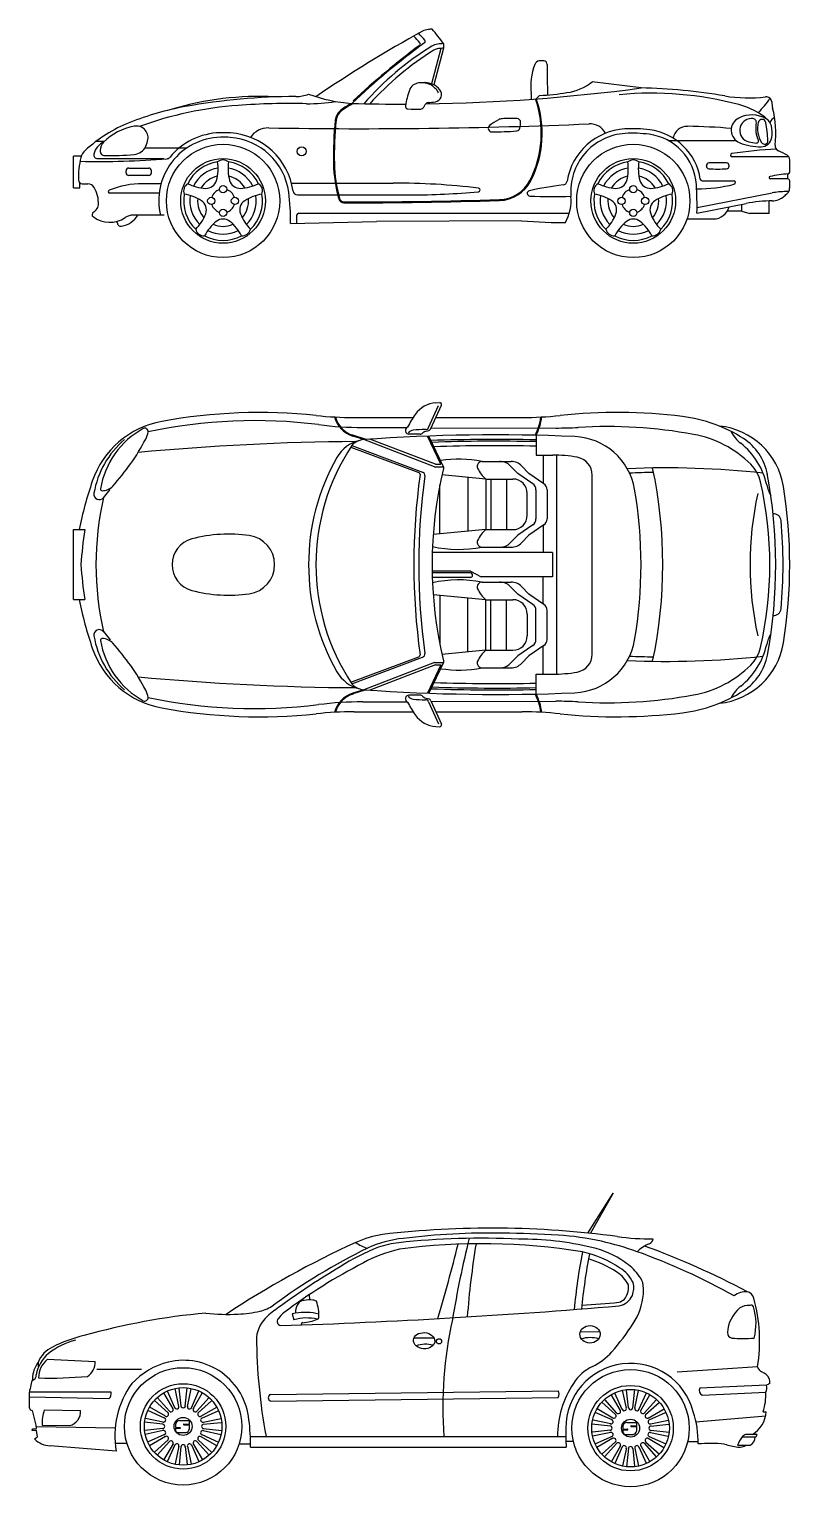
# Model space of a CAD drawing. Header units: millimetres. Extents: x -17157 to 13723, y 21549 to 39550.
# Drawn here: x -3444 to 767, y 31412 to 39461 of the extents above; entities that cross this region are included whole.
import ezdxf

# ---------------------------------------------------------------- set-up
doc = ezdxf.new("R2010")
doc.units = ezdxf.units.MM

# ---------------------------------------------------------------- blocks, each defined once
blk = doc.blocks.new('A$C1E5A7605')
for p, q in [((3083, 1401.3), (3223.7, 1621.5)), ((3223.7, 1621.5), (3097.4, 1399.9)), ((1544.9, 1060.3), (1545.9, 1032.6)), ((1469.2, 958.8), (1451.7, 955.8)), ((1451.7, 955.8), (1460.8, 922.3)), ((2123, 822.2), (2233.5, 823.3)), ((3041.4, 855.3), (3148.7, 857.6)), ((99.6, 704.2), (363, 691.5)), ((372.1, 649.8), (618.7, 649.8)), ((0, 434.5), (0, 523.5)), ((452.2, 523.5), (0, 523.5)), ((439.6, 485.5), (0, 495.1)), ((774.3, 417.1), (707.5, 491.3)), ((793.4, 431), (742.5, 519.5)), ((803.6, 436.2), (763, 527.4)), ((826.1, 443.5), (805, 543.4)), ((837.5, 445.3), (827.1, 544.6)), ((861.1, 445.3), (871.9, 546.8)), ((872.5, 443.5), (893.2, 541.1)), ((894.9, 436.2), (936.6, 529.4)), ((905.2, 430.9), (955.1, 517.4)), ((924.3, 417), (992.7, 492.8)), ((1331.8, 510.2), (2919.1, 530.2)), ((1332.3, 473.9), (2919.6, 493.8)), ((3263.6, 421.1), (3212.7, 509.6)), ((3273.8, 426.4), (3233.2, 517.6)), ((3296.3, 433.6), (3275.2, 533.5)), ((3307.7, 435.4), (3297.3, 534.7)), ((3331.3, 435.4), (3342.1, 536.9)), ((3342.7, 433.6), (3363.4, 531.3)), ((3365.1, 426.3), (3406.8, 519.5)), ((3375.4, 421), (3425.3, 507.5)), ((3394.5, 407.2), (3462.9, 482.9)), ((4069.7, 560.9), (3701.4, 545.5)), ((3714.1, 506.2), (4065.5, 523)), ((38, 340.1), (17.5, 421.8)), ((82.7, 424.4), (283.2, 421.8)), ((747, 379.6), (653.8, 421.3)), ((752.2, 389.9), (665.7, 439.8)), ((766.1, 409), (690.3, 477.4)), ((932.5, 408.9), (1006.6, 475.7)), ((946.3, 389.8), (1034.8, 440.7)), ((951.5, 379.5), (1042.7, 420.1)), ((3217.2, 369.8), (3124, 411.4)), ((3222.4, 380), (3135.9, 429.9)), ((3236.3, 399.1), (3160.5, 467.6)), ((3244.5, 407.3), (3177.6, 481.5)), ((3402.6, 399), (3476.8, 465.8)), ((3416.5, 379.9), (3505, 430.8)), ((3421.7, 369.6), (3512.9, 410.2)), ((4052.2, 414.3), (4069, 414.3)), ((17.5, 321), (39.2, 322.3)), ((39.2, 322.3), (38, 340.1)), ((474, 323.6), (38.6, 331.2)), ((69.9, 340.1), (221.9, 338.9)), ((737.8, 345.8), (636.3, 356.6)), ((737.8, 322.2), (638.5, 311.8)), ((739.7, 357.2), (642, 377.9)), ((808.6, 328.5), (808.6, 348.2)), ((808.6, 328.5), (831.9, 328.5)), ((808.6, 324.2), (831.9, 324.2)), ((808.6, 307.7), (808.6, 324.2)), ((828.3, 365.5), (883.4, 365.5)), ((852.5, 347), (883.4, 347)), ((852.5, 342.7), (883.4, 342.7)), ((883.4, 347), (883.4, 365.5)), ((883.4, 319.1), (883.4, 342.7)), ((958.8, 357), (1058.7, 378.1)), ((960.6, 345.6), (1059.9, 356.1)), ((960.6, 322), (1062.1, 311.2)), ((3208, 335.9), (3106.5, 346.8)), ((3209.8, 347.3), (3112.2, 368.1)), ((3278.8, 318.6), (3278.8, 338.4)), ((3298.5, 355.6), (3353.6, 355.6)), ((3322.7, 337.1), (3353.6, 337.1)), ((3322.7, 332.9), (3353.6, 332.9)), ((3353.6, 337.1), (3353.6, 355.6)), ((3353.6, 309.2), (3353.6, 332.9)), ((3429, 347.2), (3528.9, 368.2)), ((3430.8, 335.8), (3530.1, 346.2)), ((3680.7, 359.1), (4065.4, 391.4)), ((15, 310.8), (17.5, 321)), ((39.2, 310.8), (15, 310.8)), ((29, 264.8), (44.4, 276.3)), ((44.4, 276.3), (39.2, 310.8)), ((739.6, 310.8), (639.7, 289.7)), ((746.9, 288.3), (655.7, 247.7)), ((752.1, 278.1), (663.6, 227.2)), ((766, 259), (691.8, 192.1)), ((774.1, 250.8), (705.7, 175)), ((815.2, 299.6), (863.7, 299.6)), ((924.2, 250.7), (991, 176.5)), ((932.3, 258.8), (1008.1, 190.4)), ((946.2, 277.9), (1032.7, 228)), ((951.5, 288.2), (1044.7, 246.5)), ((958.8, 310.6), (1056.4, 289.9)), ((1220.3, 278.4), (2961.8, 278.4)), ((2962.6, 252), (3003.5, 252)), ((3208, 312.3), (3108.7, 301.9)), ((3209.8, 300.9), (3109.9, 279.9)), ((3217.1, 278.5), (3125.9, 237.9)), ((3222.3, 268.2), (3133.8, 217.3)), ((3236.2, 249.1), (3162, 182.3)), ((3278.8, 318.6), (3302.1, 318.6)), ((3278.8, 314.3), (3302.1, 314.3)), ((3278.8, 297.8), (3278.8, 314.3)), ((3285.3, 289.8), (3333.9, 289.8)), ((3402.5, 249), (3478.3, 180.5)), ((3416.4, 268), (3502.9, 218.1)), ((3421.7, 278.3), (3514.9, 236.6)), ((3429, 300.8), (3526.6, 280)), ((3430.8, 312.2), (3532.3, 301.3)), ((3634.9, 250.1), (3692.3, 250.1)), ((3934.3, 275.8), (4007.3, 275.8)), ((4017.8, 289.9), (3954.7, 289.9)), ((479.2, 196.8), (114.6, 226.5)), ((473.6, 241.4), (538.7, 241.4)), ((793.2, 236.9), (743.3, 150.4)), ((803.5, 231.7), (761.8, 138.5)), ((825.9, 224.3), (805.2, 126.7)), ((837.3, 222.5), (826.5, 121)), ((860.9, 222.5), (871.4, 123.2)), ((872.3, 224.3), (893.4, 124.4)), ((894.8, 231.6), (935.4, 140.4)), ((905.1, 236.8), (956, 148.3)), ((1158.7, 237.7), (1221.3, 237.7)), ((1221.3, 219.5), (2964.1, 219.5)), ((3244.3, 240.9), (3175.9, 165.2)), ((3263.4, 227), (3213.5, 140.6)), ((3273.7, 221.8), (3232, 128.6)), ((3296.1, 214.5), (3275.4, 116.8)), ((3307.5, 212.7), (3296.7, 111.1)), ((3331.1, 212.6), (3341.6, 113.4)), ((3342.5, 214.4), (3363.6, 114.5)), ((3365, 221.7), (3405.6, 130.5)), ((3375.3, 226.9), (3426.2, 138.4)), ((3394.4, 240.8), (3461.2, 166.6)), ((3909.8, 229.6), (3979.9, 229.6))]:
    blk.add_line(p, q)
for centre, radius in [((2262.1, 803.2), 14.4), ((849.2, 333.9), 324), ((3319.4, 324), 324), ((849.2, 333.9), 235.8), ((849.2, 333.9), 214.1), ((3319.4, 324), 235.8), ((3319.4, 324), 214.1), ((849.2, 333.9), 49.7), ((3319.4, 324), 49.7), ((3319.4, 324), 49.7)]:
    blk.add_circle(centre, radius)
for centre, radius, start, end in [((2055.1, 782.1), 620.9, 99.70931, 113.91869), ((2127.4, 751.4), 623.5, 95.83707, 114.72578), ((2550.2, -3825.5), 5253.9, 82.38673, 96.55556), ((2493.6, -2791.4), 4164.1, 87.14107, 96.26355), ((2558.8, -2712.8), 4114.4, 89.23926, 96.9077), ((8218.1, -52.5), 5962.7, 166.17645, 170.57884), ((2527.6, -5062.9), 6464.7, 86.52052, 89.23926), ((2829.7, -93.7), 1486.3, 77.22676, 86.52052), ((3448.5, 2870), 1501.5, 262.26124, 269.85206), ((3407.9, 1376.2), 37.5, 294.0609, 348.09434), ((3957.5, -3386.5), 5203, 114.45694, 123.49402), ((3431.9, -1854.3), 3537.3, 116.26424, 126.09728), ((2364.8, 202.7), 1202.7, 111.34828, 122.65541), ((1913.4, 1489.3), 177.8, 231.76237, 254.7147), ((2193.4, 613), 714.5, 102.15333, 119.24704), ((2096.8, 823.6), 527.4, 96.26355, 108.78465), ((2499.7, -2059), 3401.3, 80.63384, 97.71824), ((-9426.1, 4327.6), 12166.4, 343.77859, 345.78382), ((7030.4, 591), 4625.5, 170.65388, 175.69172), ((2719.1, -248.7), 1616.3, 76.19533, 90.63342), ((6576.7, 630.4), 3586, 169.28786, 174.42033), ((2914.9, 683.2), 629.2, 56.81852, 77.29252), ((3008.8, 858.2), 472.6, 53.93905, 78.27667), ((2781.1, -308.2), 1706.3, 70.30729, 77.22676), ((3484.5, 1174.3), 178.4, 110.07226, 136.01036), ((2176, -1999), 3502.1, 60.66431, 70.30729), ((1818.2, -2992.5), 4601.2, 62.19526, 69.93932), ((3881.8, -2412.8), 4225.5, 120.83701, 126.17835), ((3201.5, -1413.4), 2977.2, 117.12215, 127.06998), ((6576.7, 630.4), 3545.9, 169.33117, 174.30598), ((2914.9, 683.2), 600.5, 56.81852, 73.34835), ((3149.4, 1035), 206.5, 26.70539, 57.85868), ((3168.3, 1037.9), 234.5, 35.55719, 59.61673), ((3149.4, 1035), 177.7, 26.70539, 57.85868), ((3220.3, 1099.1), 117.1, 338.89869, 14.16161), ((3250.8, 1077.5), 145.3, 20.16089, 41.79023), ((3157.1, 1084.2), 234.1, 354.93776, 10.67071), ((3234.4, 1086.8), 71, 286.96389, 344.05709), ((3234, 1102.5), 105.8, 282.46162, 334.53484), ((3203.9, 1102.7), 104.9, 340.29584, 6.67246), ((3038.2, 1094.7), 353.5, 326.85871, 354.93776), ((3958, 973.1), 104.6, 86.45628, 129.32994), ((3951.7, 1028.9), 50.2, 14.76958, 75.25719), ((1122.7, 1628.6), 675.7, 272.54206, 282.89736), ((1228.1, 1168.1), 203.2, 282.89736, 306.09728), ((1688, 530), 556.1, 122.71224, 132.31575), ((171.6, 37845.9), 36975.8, 271.88265, 274.78625), ((1552.6, 963.6), 83.6, 140.84256, 183.28593), ((1519.3, 985.4), 44.2, 93.38677, 135.48095), ((1547.7, 880.6), 152.1, 83.18575, 101.75672), ((1565.9, 1003.2), 28.4, 48.28296, 90.34379), ((1406.9, 954), 191.3, 355.05936, 21.58361), ((171.6, 37845.9), 36955.9, 274.46782, 274.78625), ((4051.2, 837.8), 197.9, 130.79525, 176.05324), ((3973.6, 900), 101.8, 87.52287, 120.53703), ((3984.8, 989.6), 13.9, 17.13489, 119.28073), ((3695.7, 900.5), 316.4, 345.5308, 17.13489), ((3140.3, 805.5), 891.8, 350.79919, 15.35796), ((1307, -2740.7), 3714.6, 95.13723, 105.71404), ((1099.8, 2142.3), 1189.9, 263.9456, 272.54206), ((1433.7, 805.8), 181, 131.55157, 173.28575), ((1392.7, 913.7), 24.4, 142.93729, 254.96999), ((1498.2, 837.2), 154.7, 126.16589, 143.90002), ((1531.2, 685.5), 247, 76.14104, 106.55348), ((1522.7, 659.8), 303.8, 75.61683, 100.14758), ((1509.7, 897.5), 9.06, 91.92919, 201.91015), ((1483.9, 1199.6), 294.2, 274.97105, 291.22434), ((1587.1, 935.4), 10.6, 287.95792, 11.50589), ((4483.3, 443.6), 2200.4, 167.40204, 184.30486), ((2189.8, 1648.7), 1366.8, 318.64584, 326.85871), ((350.7, 425.4), 395.8, 104.0458, 128.20588), ((499.6, 27.5), 831.7, 103.82149, 116.52012), ((4363.3, 850.6), 3109.5, 180.43613, 190.60326), ((3097.1, 631.6), 192.1, 75.79745, 104.95903), ((3885.1, 851.9), 31.3, 180.79358, 256.55213), ((3940, 1767.9), 948.5, 266.24406, 273.75594), ((235.9, 583.6), 200.7, 130.39917, 169.79685), ((194.4, 629), 157.3, 114.88159, 158.17351), ((2187.9, 623.2), 163.9, 75.42081, 108.68219), ((2959.1, 971.5), 341.9, 296.13906, 318.64584), ((168.2, 596.7), 150.4, 142.85332, 179.85275), ((-58.4, 662.3), 109.7, 359.99694, 13.27712), ((184.1, 601.7), 132.8, 129.51903, 180.11865), ((274.2, 685.7), 89, 301.54405, 3.73438), ((867.4, 289.7), 411.9, 104.10205, 137.01501), ((850.4, 334.7), 364, 5.55592, 103.2267), ((3319.4, 324), 357.9, 14.59217, 180), ((3227.9, 423.8), 268.3, 116.13906, 146.68172), ((13416.7, -143865.3), 144833.3, 93.719698, 93.89538), ((4058.6, 670.1), 38.6, 190.77115, 248.59082), ((657.4, 402.9), 668.4, 163.10889, 169.60468), ((9.6, 616.4), 29, 281.19311, 5.32159), ((114.8, 2896.8), 2296.2, 268.41458, 275.14527), ((966.6, 280.4), 494.5, 144.081, 189.72973), ((3447.6, 279.4), 531.1, 146.68172, 180.10389), ((4015.5, 560.8), 78.9, 29.06672, 68.4458), ((4133.4, 460.9), 118.5, 112.52362, 122.46766), ((4050.8, 580.4), 38.5, 344.84562, 29.06672), ((397.4, 520.7), 54.9, 320.19291, 2.92115), ((1338.5, 492.1), 19.3, 110.12391, 251.31977), ((2897, 511.7), 28.8, 321.59119, 39.85249), ((3729.2, 532.7), 30.5, 155.31291, 240.34046), ((3750.3, 506.5), 315.6, 343.01971, 2.99684), ((4025.9, 546.6), 46.1, 329.24519, 18.06855), ((15.7, 437.8), 16.1, 168.31473, 276.47054), ((343.1, 341.8), 273.2, 162.40728, 180.35348), ((205.8, 414.9), 77.8, 281.97668, 5.10887), ((757.1, 400.9), 12.1, 233.95582, 53.95582), ((782.3, 426.1), 12.1, 215.95582, 35.95582), ((814.1, 442.3), 12.1, 197.95582, 17.95582), ((849.3, 447.8), 12.1, 179.95582, 359.95582), ((884.5, 442.2), 12.1, 161.95582, 341.95582), ((916.2, 426), 12.1, 143.95582, 323.95582), ((941.4, 400.8), 12.1, 125.95582, 305.95582), ((3252.5, 416.3), 12.1, 215.95582, 35.95582), ((3284.3, 432.4), 12.1, 197.95582, 17.95582), ((3319.5, 438), 12.1, 179.95582, 359.95582), ((3354.7, 432.4), 12.1, 161.95582, 341.95582), ((3386.4, 416.1), 12.1, 143.95582, 323.95582), ((3167.4, 249.5), 524.9, 358.63439, 18.287), ((3908.5, 427.7), 161.1, 301.16853, 355.233), ((735.3, 334), 12.1, 269.95582, 89.95582), ((740.9, 369.2), 12.1, 251.95582, 71.95582), ((828.1, 345.9), 19.6, 89.45646, 173.04646), ((831.9, 326.3), 2.12, 270, 90), ((852.5, 344.9), 2.12, 90, 270), ((957.6, 369), 12.1, 107.95582, 287.95582), ((963.1, 333.8), 12.1, 89.95582, 269.95582), ((55.4, 228.2), 1166, 359.56861, 6.98076), ((4631.7, 313.3), 1670.3, 179.63097, 183.21964), ((3205.5, 324.1), 12.1, 269.95582, 89.95582), ((3211.1, 359.3), 12.1, 251.95582, 71.95582), ((3227.3, 391.1), 12.1, 233.95582, 53.95582), ((3298.3, 336), 19.6, 89.45646, 173.04646), ((3322.7, 335), 2.12, 90, 270), ((3411.6, 390.9), 12.1, 125.95582, 305.95582), ((3427.8, 359.2), 12.1, 107.95582, 287.95582), ((3433.3, 324), 12.1, 89.95582, 269.95582), ((118.1, 349), 122.6, 223.40287, 268.37511), ((740.8, 298.8), 12.1, 287.95582, 107.95582), ((757, 267), 12.1, 305.95582, 125.95582), ((782.2, 241.8), 12.1, 323.95582, 143.95582), ((849.2, 333.9), 48.3, 212.8744, 225.1756), ((859, 324), 24.9, 280.86687, 348.51078), ((916.1, 241.7), 12.1, 35.95582, 215.95582), ((941.3, 266.9), 12.1, 53.95582, 233.95582), ((957.5, 298.6), 12.1, 71.95582, 251.95582), ((3211, 288.9), 12.1, 287.95582, 107.95582), ((3227.2, 257.2), 12.1, 305.95582, 125.95582), ((3252.4, 231.9), 12.1, 323.95582, 143.95582), ((3319.4, 324), 48.3, 212.8744, 225.1756), ((3302.1, 316.5), 2.12, 270, 90), ((3329.2, 314.2), 24.9, 280.86687, 348.51078), ((3386.3, 231.8), 12.1, 35.95582, 215.95582), ((3411.5, 257), 12.1, 53.95582, 233.95582), ((3427.7, 288.8), 12.1, 71.95582, 251.95582), ((4119.6, 144.4), 226.5, 144.52215, 157.91067), ((4082.2, 92.2), 235.3, 122.83741, 128.95664), ((3957.2, 274.2), 50.1, 296.98177, 1.83633), ((4001.5, 289.4), 16.3, 290.74111, 1.48924), ((813.9, 225.6), 12.1, 341.95582, 161.95582), ((849.1, 220), 12.1, 359.95582, 179.95582), ((884.3, 225.5), 12.1, 17.95582, 197.95582), ((3284.1, 215.7), 12.1, 341.95582, 161.95582), ((3319.3, 210.1), 12.1, 359.95582, 179.95582), ((3354.5, 215.7), 12.1, 17.95582, 197.95582), ((3759.9, -634.4), 874, 84.89827, 94.44519), ((4009.4, 812), 600.9, 253.39123, 260.63125), ((3915.6, 315), 96, 267.57102, 297.10155)]:
    blk.add_arc(centre, radius, start, end)
for centre, major_axis, ratio in [((3095.5, 842.1), (-56.2, 0.9), 0.856992), ((2179.3, 807.1), (-59, 3.8), 0.75097)]:
    blk.add_ellipse(centre, major_axis=major_axis, ratio=ratio)
blk = doc.blocks.new('A$C20831C3C')
for p, q in [((1961.2, 1652.6), (2015.8, 1773.6)), ((1973.8, 1647.4), (2032, 1776.2)), ((2001.5, 1789), (2022.3, 1790.3)), ((1549.3, 1707.8), (1876.1, 1707.8)), ((2001.1, 1707.8), (2477.9, 1707.8)), ((1597.1, 1652.6), (1841, 1651.9)), ((1913.9, 1615.6), (1852.6, 1615.6)), ((1939.4, 1629.8), (1961.4, 1636.4)), ((1975.7, 1651.5), (2663.1, 1649.6)), ((1531, 1544.2), (1907.8, 1403.2)), ((1536.7, 1552.7), (1927.8, 1406.4)), ((1603.4, 1585.5), (1542.1, 1604.6)), ((1617, 1586.4), (1543.5, 1609.3)), ((1993.4, 1436.1), (1603.4, 1585.5)), ((1998.4, 1449.1), (1636.2, 1587.8)), ((2028.1, 1449.1), (1954.3, 1604.6)), ((2042.9, 1436.1), (1962.7, 1604.9)), ((2555.7, 1609.2), (2555.7, 1499.9)), ((1998.4, 1449.1), (2028.1, 1449.1)), ((2256.6, 1465.1), (2416.1, 1465.1)), ((2555.7, 1499.9), (2646.5, 1499.9)), ((2593.8, 1499.9), (2593.8, 1344.7)), ((2668.5, 290.7), (2668.5, 1499.5)), ((1993.4, 1436.1), (2042.9, 1436.1)), ((2277.3, 1367.9), (2034.7, 1390.9)), ((2042.9, 1436.1), (2042.9, 1426.7)), ((2177.7, 1377.4), (2177.7, 1079)), ((2452.8, 1398.3), (2412.1, 1440.6)), ((2536.3, 1341.9), (2452.8, 1398.3)), ((2514.4, 1398.3), (2473.7, 1440.6)), ((2597.9, 1341.9), (2514.4, 1398.3)), ((2864.1, 400.4), (2864.1, 1389.9)), ((165.9, 1264.9), (203.1, 1310)), ((2023.3, 1064.5), (2023.3, 1336.4)), ((2277.3, 1367.9), (2277.3, 1088.5)), ((2277.3, 1367.9), (2425.8, 1367.9)), ((2304.7, 1367.9), (2304.7, 1088.5)), ((2390.5, 1367.9), (2390.5, 1088.5)), ((2505.8, 1168.5), (2505.8, 1287.9)), ((2553.9, 1308.8), (2553.9, 1147.6)), ((2615.5, 1308.8), (2615.5, 1147.6)), ((0, 1088.4), (62.3, 1088.4)), ((0, 701.9), (0, 1088.4)), ((2277.3, 1088.5), (1986.4, 1061)), ((2277.3, 1088.5), (2425.8, 1088.5)), ((2452.8, 1058.1), (2412.1, 1015.8)), ((2536.3, 1114.5), (2452.8, 1058.1)), ((2514.4, 1058.1), (2473.7, 1015.8)), ((2597.9, 1114.5), (2514.4, 1058.1)), ((2593.8, 1111.8), (2593.8, 962.2)), ((2256.6, 991.3), (2416.1, 991.3)), ((2645.3, 962.2), (1981.3, 962.2)), ((2645.3, 962.2), (2645.3, 828)), ((2191.4, 859.3), (1980.6, 859.3)), ((2191.4, 849.3), (1980.8, 849.3)), ((2191.4, 824.3), (1981.4, 824.3)), ((2191.4, 859.3), (2251.3, 828)), ((2645.3, 828), (2251.3, 828)), ((2593.8, 678.5), (2593.8, 828)), ((2277.3, 701.8), (1986.4, 729.3)), ((2023.3, 725.8), (2023.3, 453.9)), ((2256.6, 799), (2416.1, 799)), ((2452.8, 732.2), (2412.1, 774.5)), ((2536.3, 675.8), (2452.8, 732.2)), ((2514.4, 732.2), (2473.7, 774.5)), ((2597.9, 675.8), (2514.4, 732.2)), ((0, 701.9), (62.3, 701.9)), ((2177.7, 412.9), (2177.7, 711.2)), ((2277.3, 422.3), (2277.3, 701.8)), ((2277.3, 701.8), (2425.8, 701.8)), ((2304.7, 422.3), (2304.7, 701.8)), ((2390.5, 422.3), (2390.5, 701.8)), ((2505.8, 621.8), (2505.8, 502.3)), ((2553.9, 481.5), (2553.9, 642.7)), ((2615.5, 481.5), (2615.5, 642.7)), ((165.9, 525.4), (203.1, 480.3)), ((2277.3, 422.3), (2034.7, 399.4)), ((2277.3, 422.3), (2425.8, 422.3)), ((2536.3, 448.4), (2452.8, 391.9)), ((2597.9, 448.4), (2514.4, 391.9)), ((2593.8, 290.4), (2593.8, 445.6)), ((1531, 246.1), (1907.8, 387.1)), ((1536.7, 237.6), (1927.8, 383.9)), ((1993.4, 354.2), (1603.4, 204.8)), ((1998.4, 341.2), (1636.2, 202.5)), ((2028.1, 341.2), (1954.3, 185.7)), ((2042.9, 354.2), (1962.7, 185.4)), ((1993.4, 354.2), (2042.9, 354.2)), ((1998.4, 341.2), (2028.1, 341.2)), ((2042.9, 363.6), (2042.9, 354.2)), ((2256.6, 325.2), (2416.1, 325.2)), ((2452.8, 391.9), (2412.1, 349.7)), ((2514.4, 391.9), (2473.7, 349.7)), ((2555.7, 290.4), (2646.5, 290.4)), ((2555.7, 181.1), (2555.7, 290.4)), ((1603.4, 204.8), (1542.1, 185.7)), ((1617, 203.8), (1543.5, 181)), ((1913.9, 174.7), (1852.6, 174.7)), ((1549.3, 82.5), (1876.1, 82.5)), ((1597.1, 137.7), (1841, 138.4)), ((1939.4, 160.5), (1961.4, 153.8)), ((1961.2, 137.7), (2015.8, 16.7)), ((1973.8, 142.9), (2032, 14.1)), ((1975.7, 138.8), (2663.1, 140.6)), ((2001.1, 82.5), (2477.9, 82.5)), ((2001.5, 1.3), (2022.3, 0))]:
    blk.add_line(p, q)
for centre, radius, start, end in [((2010.8, 1639.3), 150, 93.5474, 145.184), ((2022.9, 1780.3), 10, 335.683, 93.547), ((1000.7, -1139.2), 2829.4, 82.8404, 102.011), ((1027.2, -1264.9), 3000, 84.006, 100.362), ((1549.3, 3707.8), 2000, 264.006, 270), ((1586.7, 1747.8), 150, 194.301, 252.706), ((1586.7, 1747.8), 145, 194.918, 252.706), ((2401.4, 1367.6), 625.8, 145.184, 152.758), ((2477.9, 3707.8), 2000, 270, 275.994), ((2186.9, 1776.8), 400.1, 335.26, 350.467), ((2186.9, 1776.8), 405.1, 335.567, 350.624), ((3000, -1264.9), 3000, 83.0692, 95.994), ((3265.5, 919.1), 800, 57.1837, 83.0692), ((577.5, 1194.4), 500, 100.362, 161.149), ((612.3, 1235.1), 470, 118.905, 170.302), ((393.9, 1630.7), 18.2, 352.401, 118.921), ((293, 1644.1), 120, 332.139, 352.401), ((1602.6, 3652.6), 2000, 262.84, 269.843), ((2332.4, -8547.4), 10159.1, 87.5403, 94.115), ((1852.6, 1635.6), 20, 112.374, 270), ((1879.8, 1597.8), 40, 95.3648, 143.294), ((1945.9, 894.5), 746.4, 90.2187, 95.3648), ((1913.9, 1635.6), 20, 270, 321.429), ((1945.1, 1610.7), 20, 106.796, 141.429), ((1942.9, 1660.9), 20, 270.219, 335.683), ((1955.6, 1655.6), 20, 286.796, 335.683), ((2668.6, 3649.6), 2000, 269.843, 273.381), ((2944.3, -1016.9), 2674.6, 79.6657, 93.3807), ((3316.4, 1024.1), 600, 45.1289, 79.6657), ((3525.6, 1262.4), 400, 9.15755, 84.1537), ((3808.5, 1722.1), 200, 207.991, 231.528), ((606.2, 1205.6), 500, 130.357, 170.399), ((-708.4, 2173.4), 1252.6, 317.631, 332.139), ((1642.4, -12124.6), 13699.2, 90.3528, 95.3854), ((2533.2, 895.1), 1194, 146.582, 213.418), ((1628.4, 1387), 200, 103.682, 150.339), ((1609.8, 1488), 97.7, 93.7837, 138.498), ((2332.4, -8547.4), 10134.1, 88.737, 92.0241), ((2332.4, -8547.4), 10124.1, 88.7358, 91.9996), ((2332.4, -8547.4), 10099.1, 88.7326, 91.9382), ((2753.3, 1252.6), 350, 9.81956, 87.5403), ((3432.6, 1249.1), 404.3, 12.3175, 51.5277), ((3536.5, 1339.3), 300, 10.6293, 57.1837), ((2492.2, 895.1), 1194, 150.339, 209.661), ((2128.1, 795.3), 681.7, 79.2412, 98.5236), ((2256.6, 1438.2), 26.9, 90, 202.993), ((2354.4, 1385.1), 80, 43.9391, 90), ((2416.1, 1385.1), 80, 43.9391, 90), ((2646.5, 699.9), 800, 80.3338, 90), ((2764.1, 1389.9), 100, 0, 80.3338), ((3598.6, 1307.6), 200, 12.8429, 45.1289), ((5419.5, 895.1), 3540.4, 171.925, 188.075), ((5419.5, 895.1), 3513.2, 171.987, 188.013), ((1904.3, 1393.9), 10, 351.925, 69.49), ((1920.8, 1387.7), 20, 351.986, 69.49), ((4269, 895.1), 2288.7, 166.57, 193.43), ((2372.1, 1487.2), 152.4, 202.993, 231.513), ((3269.2, -3670.9), 5100.3, 83.9446, 92.3742), ((3269.2, -3670.9), 5075.3, 90.7467, 92.2433), ((687.9, 895.1), 2566.1, 347.996, 12.004), ((1170, 895.1), 2707.8, 349.371, 10.71), ((2209.9, 637.1), 2224.9, 161.149, 168.296), ((142.8, 1284), 30, 170.399, 322.556), ((158.3, 1312.7), 9.46, 170.329, 270.27), ((158, 1383.2), 80, 270.27, 317.631), ((2425.8, 1287.9), 80, 0, 90), ((2513.9, 1308.8), 40, 0, 55.9458), ((2575.5, 1308.8), 40, 0, 55.9458), ((687.9, 895.1), 2446.1, 350.18, 9.82), ((5558.5, 895.1), 1823, 167.524, 192.476), ((1789.5, 895.1), 2055.5, 347.157, 12.843), ((4022.9, 1378), 200, 192.318, 210.629), ((1247.2, 895.1), 2707.8, 350.842, 9.158), ((1769.1, 895.1), 1644.8, 166.978, 193.022), ((2425.8, 1168.5), 80, 270, 0), ((2513.9, 1147.6), 40, 304.054, 0), ((2575.5, 1147.6), 40, 304.054, 0), ((3867.4, 1135.3), 40, 5.16572, 95.8814), ((1210.4, 895.1), 2707.8, 354.834, 5.165), ((2652.1, 711.1), 2617.1, 171.712, 175.968), ((859, 263.9), 800, 81.9658, 104.884), ((948.1, 895.1), 162.5, 278.033, 81.964), ((2372.1, 969.2), 152.4, 128.487, 157.007), ((691.3, 895.1), 146.8, 104.883, 255.116), ((2128.1, 1661.1), 681.7, 257.669, 280.759), ((2256.6, 1018.2), 26.9, 157.007, 270), ((2354.4, 1071.3), 80, 270, 316.061), ((2416.1, 1071.3), 80, 270, 316.061), ((2652.1, 1079.1), 2617.1, 184.032, 188.288), ((2128.1, 129.2), 681.7, 79.2412, 102.331), ((2191.4, 836.8), 12.5, 270, 90), ((859, 1526.4), 800, 255.116, 278.034), ((2256.6, 772.1), 26.9, 90, 202.993), ((2372.1, 821.1), 152.4, 202.993, 231.513), ((2354.4, 719), 80, 43.9391, 90), ((2416.1, 719), 80, 43.9391, 90), ((2209.9, 1153.2), 2224.9, 191.704, 198.851), ((2425.8, 621.8), 80, 0, 90), ((2513.9, 642.7), 40, 0, 55.9458), ((2575.5, 642.7), 40, 0, 55.9458), ((3867.4, 654.9), 40, 264.119, 354.834), ((142.8, 506.3), 30, 37.444, 189.601), ((606.2, 584.7), 500, 189.601, 229.643), ((158.3, 477.6), 9.46, 89.7296, 189.671), ((158, 407.1), 80, 42.3692, 89.7296), ((2425.8, 502.3), 80, 270, 0), ((4022.9, 412.3), 200, 149.371, 167.682), ((577.5, 595.9), 500, 198.851, 259.638), ((612.3, 555.2), 470, 189.698, 241.095), ((-708.4, -383.1), 1252.6, 27.861, 42.3692), ((1920.8, 402.6), 20, 290.51, 8.013), ((2372.1, 303.1), 152.4, 128.487, 157.007), ((2513.9, 481.5), 40, 304.054, 0), ((2575.5, 481.5), 40, 304.054, 0), ((2753.3, 537.7), 350, 272.46, 350.18), ((3525.6, 527.9), 400, 275.846, 350.842), ((3432.6, 541.2), 404.3, 308.472, 347.682), ((3598.6, 482.7), 200, 314.871, 347.157), ((1904.3, 396.4), 10, 290.51, 8.075), ((2128.1, 995), 681.7, 261.476, 280.759), ((2256.6, 352.1), 26.9, 157.007, 270), ((2354.4, 405.2), 80, 270, 316.061), ((2416.1, 405.2), 80, 270, 316.061), ((2764.1, 400.4), 100, 279.666, 0), ((3269.2, 5461.2), 5100.3, 267.626, 276.055), ((3269.2, 5461.2), 5075.3, 267.757, 269.253), ((3316.4, 766.2), 600, 280.334, 314.871), ((3536.5, 451), 300, 302.816, 349.371), ((1642.4, 13914.9), 13699.2, 264.615, 269.647), ((1628.4, 403.2), 200, 209.661, 256.318), ((2332.4, 10337.7), 10099.1, 268.062, 271.267), ((2646.5, 1090.4), 800, 270, 279.666), ((393.9, 159.6), 18.2, 241.079, 7.599), ((293, 146.2), 120, 7.59861, 27.861), ((1000.7, 2929.5), 2829.4, 257.989, 277.16), ((1586.7, 42.5), 150, 107.294, 165.699), ((1586.7, 42.5), 145, 107.294, 165.082), ((1609.8, 302.3), 97.7, 221.502, 266.216), ((2332.4, 10337.7), 10159.1, 265.885, 272.46), ((1852.6, 154.7), 20, 90, 247.626), ((1879.8, 192.5), 40, 216.706, 264.635), ((1913.9, 154.7), 20, 38.571, 90), ((1945.1, 179.6), 20, 218.571, 253.204), ((2332.4, 10337.7), 10134.1, 267.976, 271.263), ((2332.4, 10337.7), 10124.1, 268, 271.264), ((2186.9, 13.5), 400.1, 9.53349, 24.7405), ((2186.9, 13.5), 405.1, 9.37576, 24.4334), ((2944.3, 2807.1), 2674.6, 266.619, 280.334), ((3265.5, 871.2), 800, 276.931, 302.816), ((3808.5, 68.1), 200, 128.472, 152.009), ((1027.2, 3055.1), 3000, 259.638, 275.994), ((1549.3, -1917.5), 2000, 90, 95.994), ((1602.6, -1862.3), 2000, 90.157, 97.1596), ((2401.4, 422.6), 625.8, 207.242, 214.816), ((1945.9, 895.8), 746.4, 264.635, 269.781), ((1942.9, 129.4), 20, 24.3174, 89.7813), ((1955.6, 134.7), 20, 24.3174, 73.204), ((2477.9, -1917.5), 2000, 84.006, 90), ((2668.6, -1859.3), 2000, 86.6193, 90.157), ((2010.8, 151), 150, 214.816, 266.453), ((2022.9, 10), 10, 266.453, 24.317), ((3000, 3055.1), 3000, 264.006, 276.931)]:
    blk.add_arc(centre, radius, start, end)
blk = doc.blocks.new('A$C1EFE13AC')
for p, q in [((2028.1, 1155.2), (1976.5, 960)), ((2044, 1156.5), (1990.4, 953.8)), ((2042.9, 1181.4), (2044, 1156.5)), ((3134, 936.5), (2864.1, 970.4)), ((2555.7, 876.4), (2574.1, 894.6)), ((1933.9, 830.3), (1941.9, 845.2)), ((1964.6, 856.2), (1962.7, 849.1)), ((3283.1, 646.8), (3657.8, 646.8)), ((169.8, 641.1), (124.3, 641.1)), ((395.3, 605.2), (625.9, 605.2)), ((0, 384.9), (0, 559.8)), ((43.6, 559.8), (0, 559.8)), ((132.8, 546.5), (498.9, 546.5)), ((305.4, 494.3), (415.8, 494.3)), ((3494.5, 505.3), (3494.5, 507.4)), ((3620, 505.3), (3620, 507.4)), ((3949.7, 556.3), (3637, 556.3)), ((3955, 472.4), (3955, 539.2)), ((34.5, 384.9), (34.5, 413.3)), ((47.8, 408.1), (80.2, 407.7)), ((290.4, 468.2), (290.4, 479.3)), ((415.8, 453.2), (305.4, 453.2)), ((483.5, 408), (383.4, 408)), ((430.8, 468.2), (430.8, 479.3)), ((1203.8, 411.5), (1765.1, 411.5)), ((3471, 424.5), (3644.6, 424.5)), ((3945, 434), (3847.7, 434)), ((3944.4, 434), (3944.4, 462.4)), ((3955, 402.8), (3955, 424)), ((0, 384.9), (34.5, 384.9)), ((473.3, 356.4), (199.8, 356.4)), ((1237.6, 346.1), (1861, 346.1)), ((3443.1, 276.4), (3857.6, 357)), ((3949, 364.3), (3933.9, 364.3)), ((1243.8, 245.2), (2737.9, 245.2)), ((3442.6, 245.7), (3713.5, 298.4)), ((3690.4, 256.4), (3610.1, 256.4)), ((3690.4, 256.4), (3690.4, 293.9)), ((3690.4, 256.4), (3734.9, 244)), ((3841.8, 244), (3734.9, 244)), ((3841.8, 244), (3841.8, 312.7)), ((242, 192.9), (242, 200.6)), ((501, 234.5), (330.3, 234.5)), ((1198.9, 189), (1672.7, 199.6)), ((1233.8, 189.8), (1233.8, 235.2)), ((2473.1, 202.5), (1672.7, 199.6)), ((2473.1, 202.5), (2637.7, 193.4)), ((2637.7, 193.4), (2716.3, 193.4)), ((3387.8, 213.4), (3533.3, 213.4))]:
    blk.add_line(p, q)
for centre, radius in [((826.2, 312.7), 312.7), ((1260, 586.6), 25), ((3091.2, 312.7), 312.7), ((826.2, 312.7), 233.6), ((3091.2, 312.7), 233.6), ((760.9, 312.7), 20), ((826.2, 378), 20), ((891.6, 312.7), 20), ((3025.9, 312.7), 20), ((3091.2, 378), 20), ((3156.6, 312.7), 20), ((826.2, 247.4), 20), ((3091.2, 247.4), 20)]:
    blk.add_circle(centre, radius)
for centre, radius, start, end in [((5370.5, -5012.1), 7146.2, 118.802, 124.341), ((1373.4, 721.2), 712.4, 40.7721, 44.7836), ((1373.4, 721.2), 742.4, 40.2012, 44.1355), ((1966.1, 1179.9), 80, 95.5797, 118.802), ((2025.2, 575.2), 687.6, 93.7412, 95.5797), ((1373.4, 721.2), 812.4, 34.5043, 41.6649), ((4406.1, -2184.7), 4177.2, 126.205, 133.388), ((4406.1, -2184.7), 4182.2, 126.621, 133.159), ((2833.8, -222.5), 1631.9, 121.611, 138.937), ((2833.8, -222.5), 1606.9, 121.653, 138.182), ((1905.4, 1179.9), 10, 306.621, 40.772), ((1932.8, 1194), 10, 306.205, 40.201), ((2020.4, 1099.2), 80, 96.3717, 121.611), ((2022, 1094.3), 60, 96.2654, 121.653), ((2087.8, 495.3), 687.6, 93.7412, 96.3717), ((2087.8, 495.3), 662.6, 93.791, 96.2654), ((2858.9, 948.3), 333.7, 159.16, 187.281), ((2575.1, 1056.3), 30, 97.8488, 159.16), ((2586.9, 970.7), 116.4, 84.8797, 97.8487), ((2595.5, 1066.8), 20, 0.13775, 84.8797), ((12892.1, 1091.5), 10276.6, 180.138, 181.08), ((1975.6, 34.6), 932, 92.2769, 94.2037), ((1942.6, 866), 100, 43.4922, 97.3181), ((2680.1, 1207.4), 300, 278.559, 307.823), ((1018.8, -735.9), 1625.4, 86.7606, 106.968), ((1236.4, -2591), 3480.2, 90.1432, 100.249), ((1227.2, 1089.2), 200, 270.143, 290.78), ((1606.9, 1759.1), 910.8, 250.185, 265.576), ((2491.4, 713.9), 670.2, 161.82, 169.309), ((1911.7, 904.3), 60, 94.2037, 161.82), ((1925.5, 865.1), 100, 43.4922, 92.2769), ((1792.8, 11023.9), 10176.2, 270.854, 277.574), ((1748.5, 697.1), 344.1, 41.5906, 43.4922), ((1992.9, 899.8), 40, 278.002, 41.591), ((1975.9, 899), 40, 12.1996, 41.5906), ((1765.5, 698), 344.1, 41.5906, 43.4922), ((2329.5, 880.7), 200, 358.212, 7.281), ((2461, 2663.2), 1772.2, 273.661, 278.559), ((3190.8, -981.3), 1889.1, 75.1876, 95.3711), ((3055.2, -2340.4), 3277.9, 80.5051, 88.6223), ((3727.9, 1681.6), 800, 260.505, 276.732), ((3825.2, 857.3), 30, 4.21451, 96.7316), ((901.9, -740.8), 1600, 100.249, 111.691), ((1052.2, -1154.5), 2000, 94.1103, 110.087), ((1200.2, -3214.4), 4065.2, 88.7686, 94.1103), ((1304.8, 1649.6), 800, 268.769, 280.24), ((1525.3, 750.8), 80, 127.172, 173.903), ((1525.3, 750.8), 75, 127.172, 173.903), ((1685.8, 539.2), 345.6, 115.559, 127.172), ((1685.8, 539.2), 340.6, 113.856, 127.172), ((1792.8, 11023.9), 10176.2, 268.558, 270.236), ((1847.6, 835.4), 15, 169.309, 265.98), ((1887.2, 1399.2), 580.1, 265.98, 272.971), ((1916.3, 839.8), 20, 272.971, 331.607), ((1959.5, 835.7), 20, 94.8198, 151.607), ((1896, 1589.6), 736.6, 274.82, 278.002), ((2014.4, 686.2), 568.8, 332.758, 19.489), ((2014.4, 686.2), 573.8, 332.758, 19.354), ((3571.5, 458.3), 400, 48.9274, 75.1876), ((4249.3, 428.6), 597, 136.715, 141.647), ((3669.2, 975), 200, 316.715, 331.577), ((4054.6, 874.2), 200, 184.215, 194.04), ((3301.5, 685.9), 576.3, 353.48, 14.04), ((606.2, 2.5), 800, 111.691, 132.602), ((398.3, 396.8), 334.5, 100.957, 133.916), ((347.1, 661.4), 65, 351.119, 100.957), ((1590.9, 30290.8), 29579.1, 269.007, 272.433), ((3277.2, 563.7), 1841.9, 173.903, 181.386), ((3277.2, 563.7), 1836.9, 173.903, 181.386), ((2310.7, 713.7), 20, 129.482, 270.221), ((2472.2, 517.6), 274, 117.261, 129.482), ((2369.6, 716.8), 50, 93.4465, 117.261), ((2415.2, -41.2), 809.4, 87.5513, 93.4465), ((2449, 747.4), 20, 357.9, 87.551), ((2281.3, 753.6), 187.8, 348.257, 357.9), ((2850.9, 638.5), 100, 28.7896, 92.4333), ((3389.5, 644.7), 80, 89.1356, 169.268), ((3337.5, -2800.9), 3526.1, 85.2007, 89.1356), ((3706.9, 703.5), 75, 116.696, 247.87), ((3744.8, 628.2), 159.2, 59.6331, 116.696), ((3743.3, 702.5), 65, 91.1643, 257.026), ((3744.8, 628.2), 139.2, 87.1861, 91.1643), ((3750.6, 747.3), 20, 348.268, 87.186), ((3920.5, 712.1), 153.5, 168.268, 205.116), ((3920.5, 712.1), 143.5, 165.753, 212.554), ((3801.8, 742.2), 21, 10.2053, 165.753), ((2961.7, 591), 874.6, 3.62508, 10.2053), ((3794.9, 713.9), 60, 12.5824, 59.6331), ((3901.4, 719.6), 62.2, 119.231, 154.395), ((3687.2, 689.8), 170.4, 350.746, 12.582), ((275.7, 672.6), 137.2, 335.447, 351.119), ((820.8, 314.5), 350, 91.5691, 193.592), ((820.8, 314.5), 375, 91.5691, 140.503), ((826.8, 94), 595.6, 86.1224, 91.5691), ((826.8, 94), 570.6, 86.1224, 91.5691), ((841.7, 314.1), 350, 7.69402, 86.1224), ((841.7, 314.1), 375, 8.19631, 86.1224), ((1076, 596.2), 120, 89.0066, 145.666), ((2303.9, 2460.4), 1766.7, 270.221, 274.651), ((2445.6, 719.5), 20, 274.651, 348.257), ((3065.7, 365.9), 345, 93.4603, 170.662), ((3065.7, 365.9), 320, 93.4603, 185.068), ((3088.3, -9), 720.6, 82.5053, 93.4603), ((3088.3, -9), 695.6, 82.5053, 93.4603), ((3139.9, 383.2), 300, 3.79052, 82.5053), ((3139.9, 383.2), 325, 8.8094, 82.5053), ((3772.5, 642.7), 10, 265.984, 25.116), ((3796.1, 672), 60, 271.164, 350.746), ((3815.6, 645.1), 19, 212.554, 3.625), ((118.8, 532.5), 80, 132.602, 165.227), ((132.8, 566.5), 20, 167.374, 270), ((210.9, 549), 100, 115.448, 167.374), ((207.9, 594.5), 60, 133.916, 182.311), ((237.5, 595.7), 89.7, 182.311, 189.722), ((168.9, 584), 20, 189.722, 268.273), ((209.6, 1935.7), 1372.3, 268.273, 275.245), ((327.8, 648.8), 80, 275.245, 335.447), ((3637, 565.3), 9, 99.0075, 270), ((3962.8, -1489.6), 2089.5, 92.2597, 99.0075), ((3791.3, 910.9), 298.9, 247.87, 271.164), ((3791.3, 910.9), 278.9, 257.026, 265.984), ((3903.9, 617), 30, 173.48, 247.573), ((3760.1, 268.8), 346.7, 58.6328, 67.5733), ((3925, 539.2), 30, 0, 58.6328), ((446.3, 446.1), 418.7, 165.227, 182.595), ((143.3, 5075.1), 4544.7, 268.653, 274.725), ((305.4, 479.3), 15, 90, 180), ((415.8, 479.3), 15, 0, 90), ((516, 565.7), 20, 274.725, 320.503), ((826.2, 312.7), 217.5, 98.0296, 153.97), ((826.2, 312.7), 183.2, 98.6646, 153.335), ((549.7, 490.8), 249, 345.048, 8.617), ((826.2, 492.5), 46.8, 49.5223, 130.478), ((1102.8, 490.8), 249, 171.383, 194.952), ((826.2, 312.7), 183.2, 26.6646, 81.3354), ((826.2, 312.7), 217.5, 26.0296, 81.9704), ((2235.6, 538.5), 800, 181.386, 195.521), ((2235.6, 538.5), 795, 181.386, 195.521), ((3091.2, 312.7), 217.5, 98.0296, 153.97), ((3091.2, 312.7), 183.2, 98.6646, 153.335), ((2814.7, 490.8), 249, 345.048, 8.617), ((3091.2, 492.5), 46.8, 49.5223, 130.478), ((3367.8, 490.8), 249, 171.383, 194.952), ((3091.2, 312.7), 183.2, 26.6646, 81.3354), ((3091.2, 312.7), 217.5, 26.0296, 81.9704), ((3509.5, 507.4), 15, 93.4879, 180), ((3509.5, 505.3), 15, 180, 266.512), ((3557.2, -276.2), 800, 86.5121, 93.4879), ((3557.2, 1288.9), 800, 266.512, 273.488), ((3605, 507.4), 15, 0, 86.5121), ((3605, 505.3), 15, 273.488, 0), ((48, 428.1), 20, 182.595, 269.265), ((79.7, 367.7), 40, 30.2754, 89.2655), ((383.4, -92), 500, 90, 111.91), ((305.4, 468.2), 15, 180, 270), ((415.8, 468.2), 15, 270, 0), ((655.2, 368.2), 46.8, 121.522, 202.478), ((742.3, 630.7), 249, 243.383, 266.952), ((826.2, 312.7), 140.4, 102.766, 149.234), ((732.3, 442), 60, 266.952, 345.048), ((826.2, 312.7), 140.4, 30.7655, 77.2344), ((920.2, 442), 60, 194.952, 273.048), ((910.2, 630.7), 249, 273.048, 296.617), ((997.2, 368.2), 46.8, 337.522, 58.478), ((1765.1, -3588.5), 4000, 83.231, 90), ((2346.7, 515.1), 195, 271.752, 332.758), ((2346.7, 515.1), 200, 271.752, 332.758), ((2700.6, 425.9), 25, 277.182, 350.662), ((2920.2, 368.2), 46.8, 121.522, 202.478), ((3007.3, 630.7), 249, 243.383, 266.952), ((3091.2, 312.7), 140.4, 102.766, 149.234), ((2997.3, 442), 60, 266.952, 345.048), ((3091.2, 312.7), 140.4, 30.7655, 77.2344), ((3185.2, 442), 60, 194.952, 273.048), ((3175.2, 630.7), 249, 273.048, 296.617), ((3262.2, 368.2), 46.8, 337.522, 58.478), ((1690.6, 287.2), 1752.5, 358.645, 3.791), ((3449.4, 1166.1), 786.5, 269.367, 284.564), ((3471, 434.5), 10, 188.809, 270), ((3644.6, 414.5), 10, 284.564, 90), ((3847.7, 441), 7, 102.613, 270), ((3994.4, -214.5), 678.7, 94.1108, 102.613), ((3945, 424), 10, 0, 90), ((3945, 472.4), 10, 274.111, 0), ((3655, 402.8), 300, 355.931, 0), ((-38.3, 298.8), 176.6, 357.597, 30.275), ((199.8, 364.4), 8, 111.91, 270), ((826.2, 312.7), 217.5, 170.03, 225.97), ((571.4, 104.7), 249, 57.0484, 80.6168), ((826.2, 312.7), 183.2, 170.665, 225.335), ((826.2, 312.7), 140.4, 174.766, 221.234), ((826.2, 312.7), 65.3, 107.61, 162.39), ((826.2, 312.7), 65.3, 17.6096, 72.3904), ((826.2, 312.7), 140.4, 318.766, 5.234), ((1081.1, 104.7), 249, 99.3832, 122.952), ((826.2, 312.7), 183.2, 314.665, 9.335), ((826.2, 312.7), 217.5, 314.03, 9.97), ((40.6, 205.8), 1158.4, 359.166, 7.694), ((1237.6, 371.1), 25, 188.196, 270), ((1493.7, 332.4), 30, 195.521, 269.956), ((1493.7, 332.4), 25, 195.521, 269.956), ((1861, 4346.1), 4000, 270, 275.384), ((2235.4, 373.7), 10, 275.384, 83.231), ((2520.2, 354.7), 15, 102.147, 267.222), ((2976.9, -1766.9), 2185.2, 97.1816, 102.147), ((2640, 2822.3), 2485.5, 267.222, 272.465), ((2496.6, 315.4), 251.3, 330.952, 5.068), ((3091.2, 312.7), 217.5, 170.03, 225.97), ((2836.4, 104.7), 249, 57.0484, 80.6168), ((3091.2, 312.7), 183.2, 170.665, 225.335), ((3091.2, 312.7), 140.4, 174.766, 221.234), ((3091.2, 312.7), 65.3, 107.61, 162.39), ((3091.2, 312.7), 65.3, 17.6096, 72.3904), ((3091.2, 312.7), 140.4, 318.766, 5.234), ((3346.1, 104.7), 249, 99.3832, 122.952), ((3091.2, 312.7), 183.2, 314.665, 9.335), ((3091.2, 312.7), 217.5, 314.03, 9.97), ((3933.9, -35.7), 400, 90, 101.004), ((3857.7, 413.1), 100, 270.54, 312.108), ((3664.8, 626.5), 387.7, 312.108, 315.861), ((3914.3, 384.4), 40, 315.861, 355.931), ((117.8, 237.9), 15, 125.689, 232.572), ((24.1, 368.4), 145.6, 305.689, 314.521), ((98.2, 293.1), 40, 314.521, 357.597), ((497.8, 331.2), 249, 315.383, 338.952), ((674.2, 263.3), 60, 338.952, 57.048), ((826.2, 312.7), 65.3, 197.61, 252.39), ((826.2, 312.7), 65.3, 287.61, 342.39), ((978.3, 263.3), 60, 122.952, 201.048), ((1154.7, 331.2), 249, 201.048, 224.617), ((1243.8, 235.2), 10, 90, 180), ((1514.6, 27724.8), 27417.4, 269.956, 271.752), ((1514.6, 27724.8), 27422.4, 269.956, 271.752), ((2762.8, 331.2), 249, 315.383, 338.952), ((2939.2, 263.3), 60, 338.952, 57.048), ((3091.2, 312.7), 65.3, 197.61, 252.39), ((3091.2, 312.7), 65.3, 287.61, 342.39), ((3243.3, 263.3), 60, 122.952, 201.048), ((3419.7, 331.2), 249, 201.048, 224.617), ((3533.3, 303.4), 90, 270, 345.089), ((3866.2, -486.9), 800, 90.5395, 101.004), ((200.8, 346.3), 151.4, 232.572, 304.028), ((262, 192.9), 20, 180, 280.245), ((241.7, 305), 133.9, 280.245, 328.21), ((330.3, 154.5), 80, 90, 124.028), ((945.3, 6), 249, 129.048, 152.617), ((826.2, 312.7), 140.4, 246.766, 293.234), ((826.2, 152.8), 60, 50.9516, 129.048), ((707.2, 6), 249, 27.3832, 50.9516), ((3210.3, 6), 249, 129.048, 152.617), ((3091.2, 312.7), 140.4, 246.766, 293.234), ((3091.2, 152.8), 60, 50.9516, 129.048), ((2972.2, 6), 249, 27.3832, 50.9516), ((720.6, 167.2), 46.8, 193.522, 274.478), ((826.2, 312.7), 217.5, 242.03, 297.97), ((826.2, 312.7), 183.2, 242.665, 297.335), ((931.9, 167.2), 46.8, 265.522, 346.478), ((2985.6, 167.2), 46.8, 193.522, 274.478), ((3091.2, 312.7), 217.5, 242.03, 297.97), ((3091.2, 312.7), 183.2, 242.665, 297.335), ((3196.9, 167.2), 46.8, 265.522, 346.478)]:
    blk.add_arc(centre, radius, start, end)

msp = doc.modelspace()

# ---------------------------------------------------------------- block references
for name, p in [('A$C1EFE13AC', (-3199.6, 38199.7)), ('A$C20831C3C', (-3199.6, 35609.1)), ('A$C1E5A7605', (-3443, 31412.4))]:
    msp.add_blockref(name, p)

doc.saveas('drawing.dxf')
